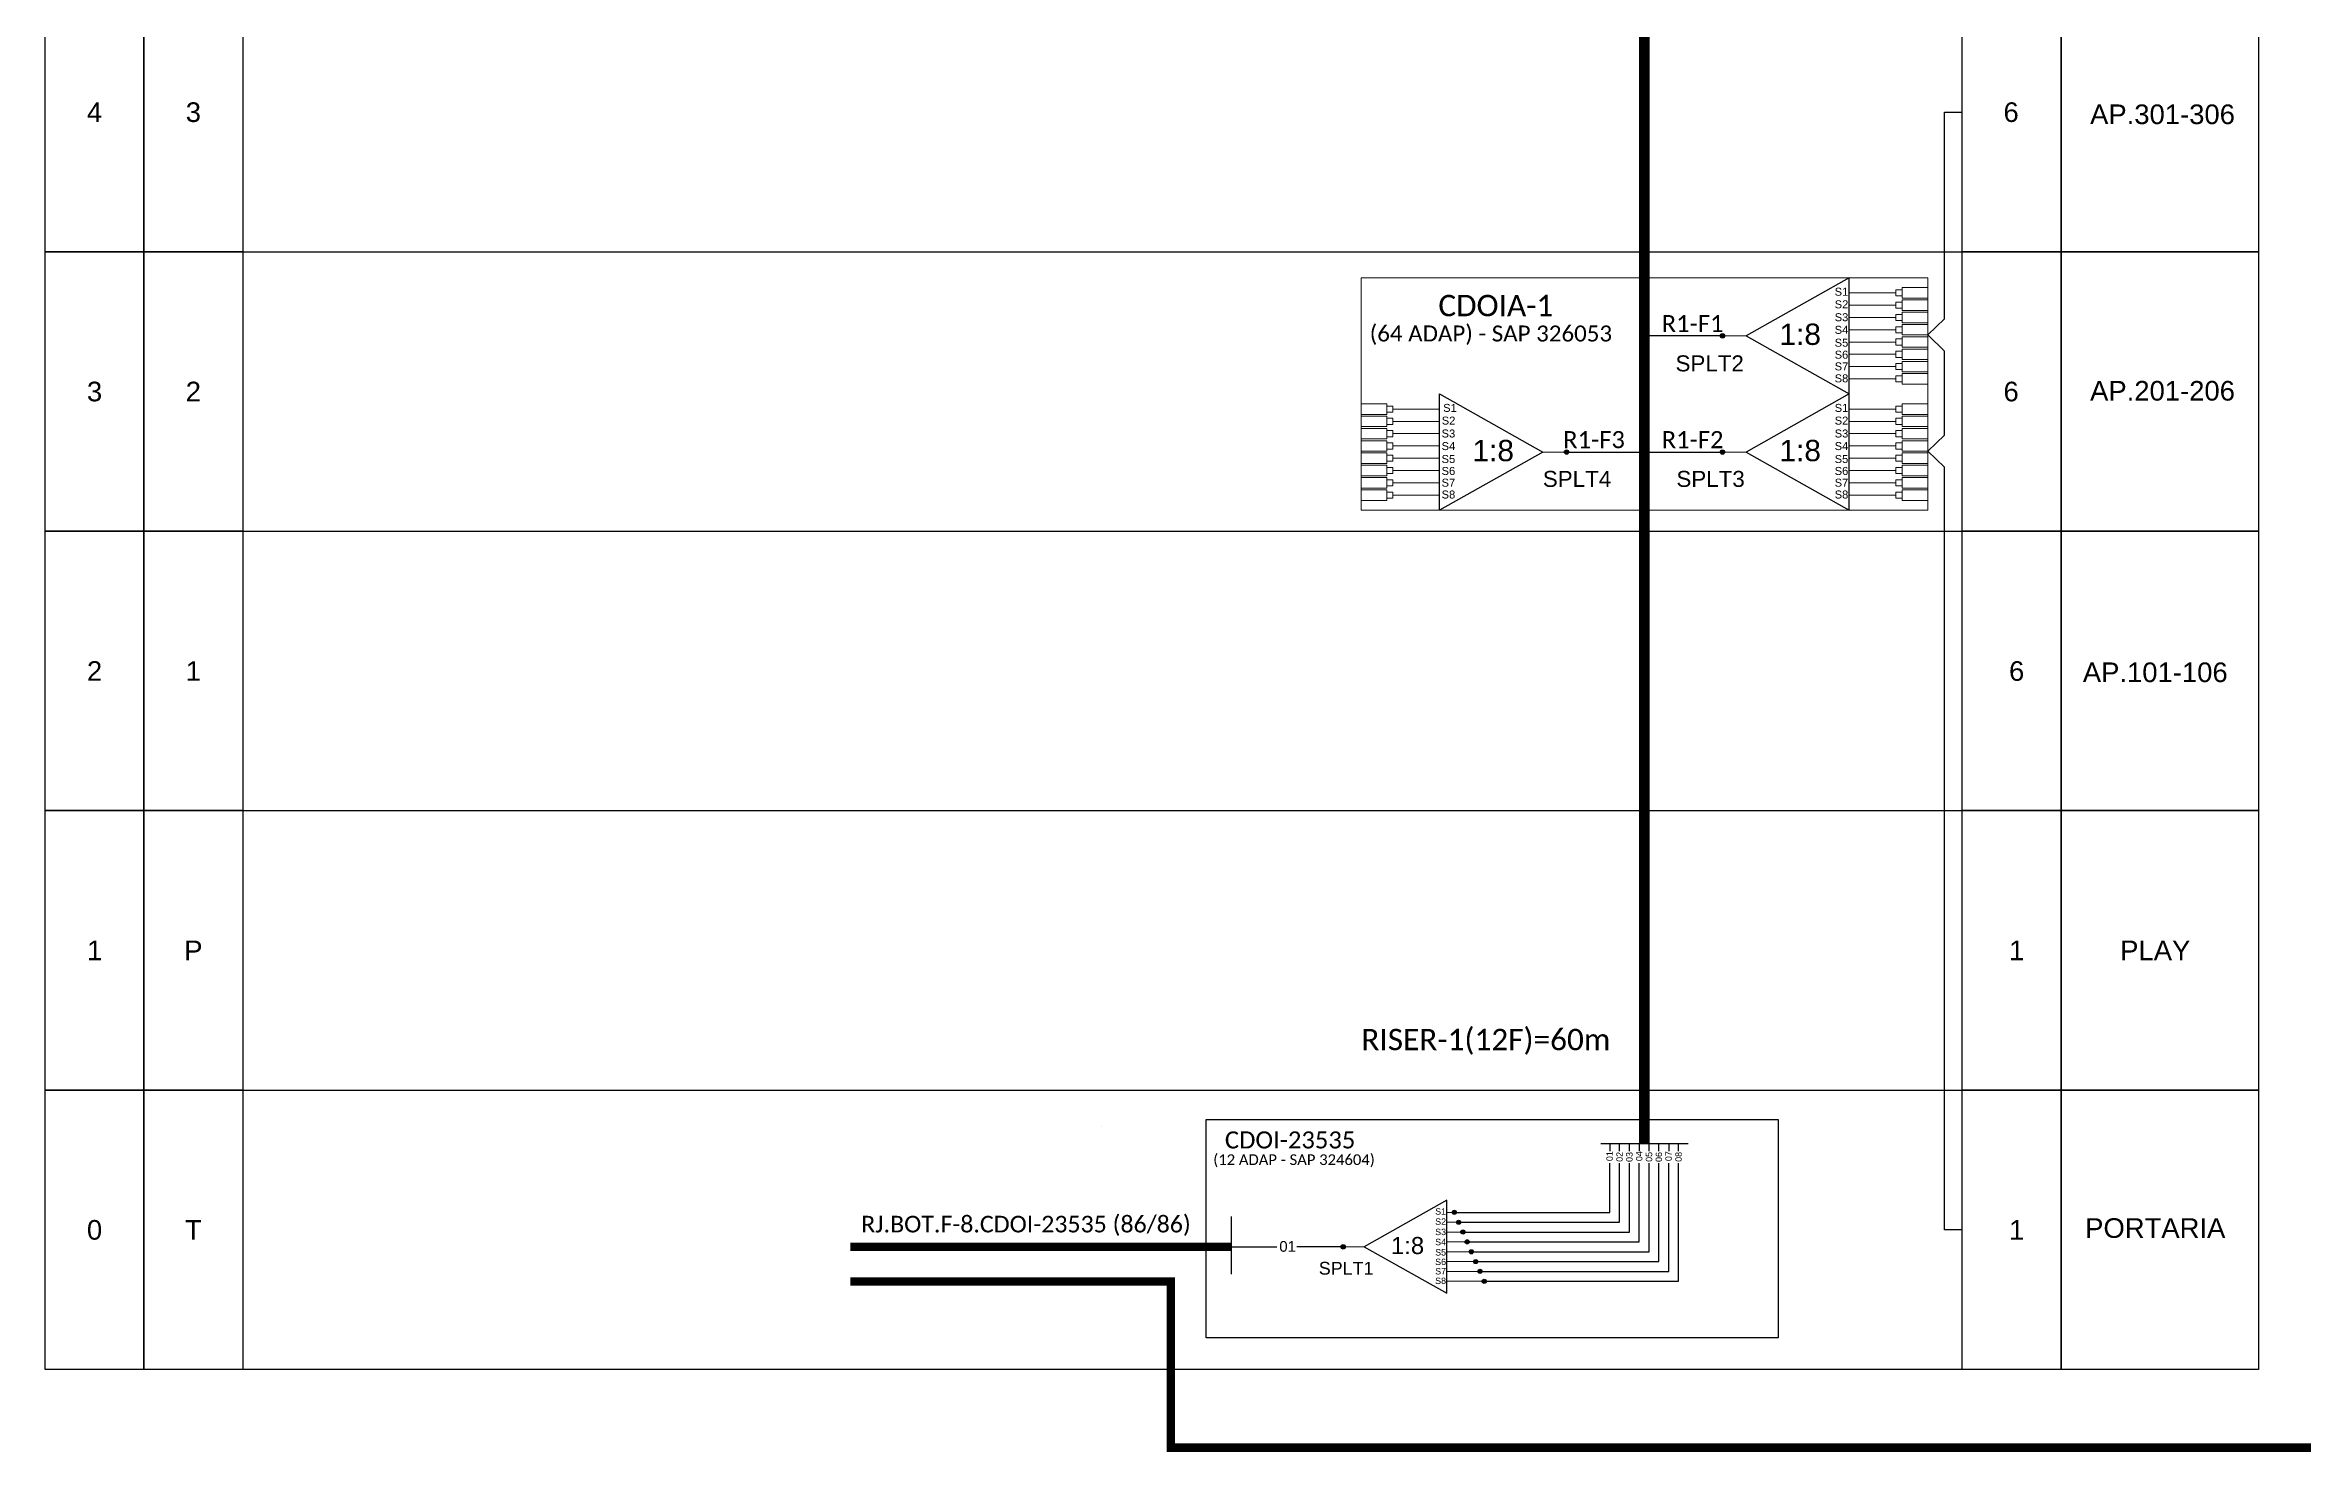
# Model space of a CAD drawing. Extents: x 4313 to 28038, y -9425 to 4777.
# Drawn here: x 20115.4 to 20327.1, y -7299.6 to -7167.7 of the extents above; entities that cross this region are included whole.
import ezdxf
from ezdxf.enums import TextEntityAlignment as Align

# ---------------------------------------------------------------- set-up
doc = ezdxf.new("R2010")
doc.units = ezdxf.units.DM
doc.header["$MEASUREMENT"] = 0
doc.header["$PDMODE"] = 33
doc.header["$PDSIZE"] = 1e-05
doc.layers.add('cerco área', color=2, linetype='Continuous')
doc.styles.add('ARIAL', font='arial.ttf')
doc.styles.add('MtXpl_Calibri', font='calibri.ttf')
doc.styles.add('WMF-Calibri0', font='calibri.ttf')
doc.linetypes.add('FENCELINE1', pattern='A,0.25,-0.1,[133,ltypeshp.shx,S=0.1,R=0,X=-0.1,Y=0],-0.1,1', length=1.45)

# ---------------------------------------------------------------- blocks, each defined once
blk = doc.blocks.new('LEG_64ADAP_ESQ')
blk.add_point((0, 0))
at = {"color": 1, "style": 'WMF-Calibri0', "flags": 4}
blk.add_attdef('CDO', (-4.08, -3.61), '', height=2, dxfattribs=at)
blk.add_attdef('MODELO', text='', height=1.5, dxfattribs=at).set_placement((-1.47, -5.97), align=Align.CENTER)
blk = doc.blocks.new('SPLITTER_')
blk.add_point((0, 0))
at = {"style": 'ARIAL', "flags": 4}
blk.add_attdef('SPLT', (0, -3.26), '', height=1.5, dxfattribs=at)
blk = doc.blocks.new('A$C415C251F')
at = {"color": 3}
blk.add_point((0, 0), dxfattribs=at)
blk = doc.blocks.new('LEG_CDOIA8_C-SPLT_ESQ')
at = {"color": 3, "extrusion": (0, 0, -1), "xscale": -1, "zscale": -1}
blk.add_blockref('A$C415C251F', (0, 0), dxfattribs=at)
at = {"color": 1, "style": 'WMF-Calibri0', "flags": 4}
blk.add_attdef('CDO', (21.44, -2.61), '', height=2, dxfattribs=at)
blk.add_attdef('MODELO', text='', height=1.5, dxfattribs=at).set_placement((22.54, -4.54), align=Align.CENTER)
at = {"style": 'ARIAL', "flags": 4}
blk.add_attdef('SPLITAGEM', text='', height=1.5, dxfattribs=at).set_placement((18.61, -12.59), align=Align.CENTER)
blk = doc.blocks.new('SPLT_1-8_DIV_DIR')
h = blk.add_hatch(color=3)
h.dxf.hatch_style = 1
edge = h.paths.add_edge_path()
edge.add_arc((12.77, 4.04), 0.242, 0, 360)
h = blk.add_hatch(color=3)
h.dxf.hatch_style = 1
edge = h.paths.add_edge_path()
edge.add_arc((13.27, 2.88), 0.242, 0, 360)
h = blk.add_hatch(color=3)
h.dxf.hatch_style = 1
edge = h.paths.add_edge_path()
edge.add_arc((13.77, 1.73), 0.242, 0, 360)
h = blk.add_hatch(color=3)
h.dxf.hatch_style = 1
edge = h.paths.add_edge_path()
edge.add_arc((14.27, 0.58), 0.242, 0, 360)
h = blk.add_hatch(color=3)
h.dxf.hatch_style = 1
edge = h.paths.add_edge_path()
edge.add_arc((14.77, -0.58), 0.242, 0, 360)
h = blk.add_hatch(color=3)
h.dxf.hatch_style = 1
edge = h.paths.add_edge_path()
edge.add_arc((15.27, -1.73), 0.242, 0, 360)
h = blk.add_hatch(color=3)
h.dxf.hatch_style = 1
edge = h.paths.add_edge_path()
edge.add_arc((15.77, -2.88), 0.242, 0, 360)
h = blk.add_hatch(color=3)
h.dxf.hatch_style = 1
edge = h.paths.add_edge_path()
edge.add_arc((16.27, -4.04), 0.242, 0, 360)
at = {"color": 1}
blk.add_lwpolyline([(11.89, 5.45), (2.22, 0), (11.89, -5.45), (11.89, 5.45)], dxfattribs=at)
at = {"color": 7, "lineweight": 0}
for points in [[(12.77, 4.04), (11.89, 4.04)], [(11.89, 2.88), (13.27, 2.88)], [(11.89, 1.73), (13.77, 1.73)], [(11.89, 0.58), (14.27, 0.58)], [(11.89, -0.58), (14.77, -0.58)], [(11.89, -1.73), (15.27, -1.73)], [(11.89, -2.88), (15.77, -2.88)], [(11.89, -4.04), (16.27, -4.04)]]:
    blk.add_lwpolyline(points, dxfattribs=at)
at = {"color": 1, "lineweight": 0}
blk.add_lwpolyline([(2.22, 0), (0, 0)], dxfattribs=at)
at = {"color": 3}
for centre in [(12.77, 4.04), (13.27, 2.88), (13.77, 1.73), (14.27, 0.58), (14.77, -0.58), (15.27, -1.73), (15.77, -2.88), (16.27, -4.04)]:
    blk.add_circle(centre, 0.242, dxfattribs=at)
at = {"color": 1, "style": 'ARIAL'}
for s, height, p in [('S1', 0.75, (10.52, 3.77)), ('S2', 0.75, (10.52, 2.58)), ('1:8', 2, (5.35, -0.85)), ('S3', 0.75, (10.52, 1.37)), ('S4', 0.75, (10.52, 0.19)), ('S5', 0.75, (10.52, -1.02)), ('S6', 0.75, (10.52, -2.14)), ('S7', 0.75, (10.52, -3.24)), ('S8', 0.75, (10.52, -4.36))]:
    blk.add_text(s, height=height, dxfattribs=at).set_placement(p)

msp = doc.modelspace()

# ---------------------------------------------------------------- hatches: boundary and pattern name
h = msp.add_hatch(color=3)
h.dxf.hatch_style = 1
edge = h.paths.add_edge_path()
edge.add_arc((20272.66, -7194.95), 0.205, 0, 360)
h = msp.add_hatch(color=3)
h.dxf.hatch_style = 1
edge = h.paths.add_edge_path()
edge.add_arc((20258.05, -7205.85), 0.205, 0, 360)
h = msp.add_hatch(color=3)
h.dxf.hatch_style = 1
edge = h.paths.add_edge_path()
edge.add_arc((20272.66, -7205.85), 0.205, 0, 360)
h = msp.add_hatch(color=3)
h.dxf.hatch_style = 1
edge = h.paths.add_edge_path()
edge.add_arc((20237.11, -7280.35), 0.205, 0, 360)

# ---------------------------------------------------------------- linework, layer by layer
at = {"color": 0}
for p, q in [((20133.97, -7265.66), (20295.13, -7265.66)), ((20295.13, -7265.66), (20304.39, -7265.66)), ((20295.13, -7291.85), (20295.13, -7265.66)), ((20304.39, -7265.66), (20322.9, -7265.66)), ((20304.39, -7291.85), (20304.39, -7265.66)), ((20304.39, -7265.66), (20304.39, -7291.85)), ((20322.9, -7265.66), (20322.9, -7291.85)), ((20295.13, -7291.85), (20133.97, -7291.85)), ((20304.39, -7291.85), (20295.13, -7291.85)), ((20322.9, -7291.85), (20304.39, -7291.85))]:
    msp.add_line(p, q, dxfattribs=at)
at = {"color": 5, "const_width": 1}
msp.add_lwpolyline([(20265.34, -7127.26), (20265.34, -7270.68)], dxfattribs=at)
at = {"color": 0}
for points in [[(20115.45, -7160.88), (20124.71, -7160.88), (20124.71, -7187.07), (20115.45, -7187.07)], [(20124.71, -7160.88), (20133.97, -7160.88), (20133.97, -7187.07), (20124.71, -7187.07)], [(20295.13, -7160.88), (20304.39, -7160.88), (20304.39, -7187.07), (20295.13, -7187.07)], [(20304.39, -7160.88), (20322.9, -7160.88), (20322.9, -7187.07), (20304.39, -7187.07)], [(20115.45, -7187.07), (20124.71, -7187.07), (20124.71, -7213.27), (20115.45, -7213.27)], [(20124.71, -7187.07), (20133.97, -7187.07), (20133.97, -7213.27), (20124.71, -7213.27)], [(20295.13, -7187.07), (20304.39, -7187.07), (20304.39, -7213.27), (20295.13, -7213.27)], [(20304.39, -7187.07), (20322.9, -7187.07), (20322.9, -7213.27), (20304.39, -7213.27)], [(20115.45, -7213.27), (20124.71, -7213.27), (20124.71, -7239.46), (20115.45, -7239.46)], [(20124.71, -7213.27), (20133.97, -7213.27), (20133.97, -7239.46), (20124.71, -7239.46)], [(20295.13, -7213.27), (20304.39, -7213.27), (20304.39, -7239.46), (20295.13, -7239.46)], [(20304.39, -7213.27), (20322.9, -7213.27), (20322.9, -7239.46), (20304.39, -7239.46)], [(20115.45, -7239.46), (20124.71, -7239.46), (20124.71, -7265.66), (20115.45, -7265.66)], [(20124.71, -7239.46), (20133.97, -7239.46), (20133.97, -7265.66), (20124.71, -7265.66)], [(20295.13, -7239.46), (20304.39, -7239.46), (20304.39, -7265.66), (20295.13, -7265.66)], [(20304.39, -7239.46), (20322.9, -7239.46), (20322.9, -7265.66), (20304.39, -7265.66)], [(20115.45, -7265.66), (20124.71, -7265.66), (20124.71, -7291.85), (20115.45, -7291.85)], [(20124.71, -7265.66), (20133.97, -7265.66), (20133.97, -7291.85), (20124.71, -7291.85)]]:
    msp.add_lwpolyline(points, close=True, dxfattribs=at)
at = {"color": 3}
for points in [[(20293.48, -7203.1), (20293.48, -7203.1), (20293.48, -7196.38), (20291.91, -7194.87), (20293.48, -7193.36), (20293.48, -7173.98), (20295.13, -7173.98)], [(20295.13, -7278.76), (20293.48, -7278.76), (20293.48, -7207.27), (20291.91, -7205.77), (20293.48, -7204.26), (20293.48, -7203.1)], [(20226.63, -7280.35), (20230.89, -7280.35), (20230.89, -7280.35)], [(20236.9, -7280.35), (20232.75, -7280.35)]]:
    msp.add_lwpolyline(points, dxfattribs=at)
for points in [[(20133.97, -7187.07), (20295.13, -7187.07)], [(20133.97, -7213.27), (20295.13, -7213.27)], [(20133.97, -7239.46), (20295.13, -7239.46)]]:
    msp.add_lwpolyline(points)
at = {"color": 1, "lineweight": 0}
msp.add_lwpolyline([(20238.78, -7189.5), (20291.91, -7189.5), (20291.91, -7211.3), (20238.78, -7211.3)], close=True, dxfattribs=at)
at = {"color": 1}
for points in [[(20284.54, -7189.5), (20274.87, -7194.95), (20284.54, -7200.4), (20284.54, -7189.5)], [(20246.15, -7200.4), (20255.82, -7205.85), (20246.15, -7211.3), (20246.15, -7200.4)], [(20284.54, -7200.4), (20274.87, -7205.85), (20284.54, -7211.3), (20284.54, -7200.4)], [(20226.63, -7282.9), (20226.63, -7277.51)]]:
    msp.add_lwpolyline(points, dxfattribs=at)
at = {"color": 3, "lineweight": 0}
for points in [[(20288.92, -7190.92), (20284.54, -7190.92)], [(20284.54, -7192.07), (20288.92, -7192.07)], [(20289.5, -7190.42), (20289.5, -7191.41)], [(20289.5, -7190.42), (20291.91, -7190.42)], [(20289.5, -7191.41), (20291.91, -7191.41)], [(20289.5, -7191.58), (20289.5, -7192.56)], [(20289.5, -7191.58), (20291.91, -7191.58)], [(20284.54, -7193.22), (20288.92, -7193.22)], [(20284.54, -7194.38), (20288.92, -7194.38)], [(20289.5, -7192.56), (20291.91, -7192.56)], [(20289.5, -7192.73), (20289.5, -7193.72)], [(20289.5, -7192.73), (20291.91, -7192.73)], [(20289.5, -7193.72), (20291.91, -7193.72)], [(20289.5, -7193.88), (20289.5, -7194.87)], [(20289.5, -7193.88), (20291.91, -7193.88)], [(20284.54, -7195.53), (20288.92, -7195.53)], [(20289.5, -7194.87), (20291.91, -7194.87)], [(20289.5, -7195.04), (20289.5, -7196.02)], [(20289.5, -7195.04), (20291.91, -7195.04)], [(20289.5, -7196.02), (20291.91, -7196.02)], [(20289.5, -7196.19), (20289.5, -7197.17)], [(20289.5, -7196.19), (20291.91, -7196.19)], [(20284.54, -7196.68), (20288.92, -7196.68)], [(20284.54, -7197.83), (20288.92, -7197.83)], [(20289.5, -7197.17), (20291.91, -7197.17)], [(20289.5, -7197.34), (20289.5, -7198.33)], [(20289.5, -7197.34), (20291.91, -7197.34)], [(20289.5, -7198.33), (20291.91, -7198.33)], [(20289.5, -7198.49), (20289.5, -7199.48)], [(20289.5, -7198.49), (20291.91, -7198.49)], [(20284.54, -7198.99), (20288.92, -7198.99)], [(20289.5, -7199.48), (20291.91, -7199.48)], [(20241.19, -7201.32), (20238.78, -7201.32)], [(20241.19, -7202.31), (20238.78, -7202.31)], [(20241.19, -7202.47), (20238.78, -7202.47)], [(20241.19, -7201.32), (20241.19, -7202.31)], [(20241.19, -7202.47), (20241.19, -7203.46)], [(20241.77, -7201.81), (20246.15, -7201.81)], [(20246.15, -7202.97), (20241.77, -7202.97)], [(20288.92, -7201.81), (20284.54, -7201.81)], [(20284.54, -7202.97), (20288.92, -7202.97)], [(20289.5, -7201.32), (20289.5, -7202.31)], [(20289.5, -7201.32), (20291.91, -7201.32)], [(20289.5, -7202.31), (20291.91, -7202.31)], [(20289.5, -7202.47), (20289.5, -7203.46)], [(20289.5, -7202.47), (20291.91, -7202.47)], [(20241.19, -7203.46), (20238.78, -7203.46)], [(20241.19, -7203.63), (20238.78, -7203.63)], [(20241.19, -7204.61), (20238.78, -7204.61)], [(20241.19, -7204.78), (20238.78, -7204.78)], [(20241.19, -7203.63), (20241.19, -7204.61)], [(20241.19, -7204.78), (20241.19, -7205.77)], [(20246.15, -7204.12), (20241.77, -7204.12)], [(20284.54, -7204.12), (20288.92, -7204.12)], [(20289.5, -7203.46), (20291.91, -7203.46)], [(20289.5, -7203.63), (20289.5, -7204.61)], [(20289.5, -7203.63), (20291.91, -7203.63)], [(20289.5, -7204.61), (20291.91, -7204.61)], [(20289.5, -7204.78), (20289.5, -7205.77)], [(20289.5, -7204.78), (20291.91, -7204.78)], [(20241.19, -7205.77), (20238.78, -7205.77)], [(20241.19, -7205.93), (20238.78, -7205.93)], [(20241.19, -7206.92), (20238.78, -7206.92)], [(20241.19, -7207.08), (20238.78, -7207.08)], [(20241.19, -7205.93), (20241.19, -7206.92)], [(20241.19, -7207.08), (20241.19, -7208.07)], [(20246.15, -7205.27), (20241.77, -7205.27)], [(20246.15, -7206.43), (20241.77, -7206.43)], [(20284.54, -7205.27), (20288.92, -7205.27)], [(20284.54, -7206.43), (20288.92, -7206.43)], [(20289.5, -7205.77), (20291.91, -7205.77)], [(20289.5, -7205.93), (20289.5, -7206.92)], [(20289.5, -7205.93), (20291.91, -7205.93)], [(20289.5, -7206.92), (20291.91, -7206.92)], [(20289.5, -7207.08), (20289.5, -7208.07)], [(20289.5, -7207.08), (20291.91, -7207.08)], [(20241.19, -7208.07), (20238.78, -7208.07)], [(20241.19, -7208.24), (20238.78, -7208.24)], [(20241.19, -7209.22), (20238.78, -7209.22)], [(20241.19, -7208.24), (20241.19, -7209.22)], [(20246.15, -7207.58), (20241.77, -7207.58)], [(20246.15, -7208.73), (20241.77, -7208.73)], [(20284.54, -7207.58), (20288.92, -7207.58)], [(20284.54, -7208.73), (20288.92, -7208.73)], [(20289.5, -7208.07), (20291.91, -7208.07)], [(20289.5, -7208.24), (20289.5, -7209.22)], [(20289.5, -7208.24), (20291.91, -7208.24)], [(20289.5, -7209.22), (20291.91, -7209.22)], [(20241.19, -7209.39), (20238.78, -7209.39)], [(20241.19, -7209.39), (20241.19, -7210.38)], [(20246.15, -7209.88), (20241.77, -7209.88)], [(20284.54, -7209.88), (20288.92, -7209.88)], [(20289.5, -7209.39), (20289.5, -7210.38)], [(20289.5, -7209.39), (20291.91, -7209.39)], [(20289.5, -7210.38), (20291.91, -7210.38)]]:
    msp.add_lwpolyline(points, dxfattribs=at)
for points in [[(20288.92, -7190.63), (20289.5, -7190.63), (20289.5, -7191.2), (20288.92, -7191.2)], [(20288.92, -7191.78), (20289.5, -7191.78), (20289.5, -7192.36), (20288.92, -7192.36)], [(20288.92, -7192.94), (20289.5, -7192.94), (20289.5, -7193.51), (20288.92, -7193.51)], [(20288.92, -7194.09), (20289.5, -7194.09), (20289.5, -7194.66), (20288.92, -7194.66)], [(20288.92, -7195.24), (20289.5, -7195.24), (20289.5, -7195.81), (20288.92, -7195.81)], [(20288.92, -7196.4), (20289.5, -7196.4), (20289.5, -7196.97), (20288.92, -7196.97)], [(20288.92, -7197.55), (20289.5, -7197.55), (20289.5, -7198.12), (20288.92, -7198.12)], [(20288.92, -7198.7), (20289.5, -7198.7), (20289.5, -7199.27), (20288.92, -7199.27)], [(20241.77, -7201.53), (20241.19, -7201.53), (20241.19, -7202.1), (20241.77, -7202.1)], [(20241.77, -7202.68), (20241.19, -7202.68), (20241.19, -7203.25), (20241.77, -7203.25)], [(20288.92, -7201.53), (20289.5, -7201.53), (20289.5, -7202.1), (20288.92, -7202.1)], [(20288.92, -7202.68), (20289.5, -7202.68), (20289.5, -7203.25), (20288.92, -7203.25)], [(20241.77, -7203.83), (20241.19, -7203.83), (20241.19, -7204.41), (20241.77, -7204.41)], [(20241.77, -7204.99), (20241.19, -7204.99), (20241.19, -7205.56), (20241.77, -7205.56)], [(20288.92, -7203.83), (20289.5, -7203.83), (20289.5, -7204.41), (20288.92, -7204.41)], [(20288.92, -7204.99), (20289.5, -7204.99), (20289.5, -7205.56), (20288.92, -7205.56)], [(20241.77, -7206.14), (20241.19, -7206.14), (20241.19, -7206.71), (20241.77, -7206.71)], [(20288.92, -7206.14), (20289.5, -7206.14), (20289.5, -7206.71), (20288.92, -7206.71)], [(20241.77, -7207.29), (20241.19, -7207.29), (20241.19, -7207.86), (20241.77, -7207.86)], [(20241.77, -7208.44), (20241.19, -7208.44), (20241.19, -7209.02), (20241.77, -7209.02)], [(20288.92, -7207.29), (20289.5, -7207.29), (20289.5, -7207.86), (20288.92, -7207.86)], [(20288.92, -7208.44), (20289.5, -7208.44), (20289.5, -7209.02), (20288.92, -7209.02)], [(20241.77, -7209.6), (20241.19, -7209.6), (20241.19, -7210.17), (20241.77, -7210.17)], [(20288.92, -7209.6), (20289.5, -7209.6), (20289.5, -7210.17), (20288.92, -7210.17)]]:
    msp.add_lwpolyline(points, close=True, dxfattribs=at)
at = {"color": 5}
for points in [[(20272.65, -7194.95), (20265.34, -7194.95)], [(20258.04, -7205.85), (20272.65, -7205.85)], [(20261.26, -7270.68), (20269.43, -7270.68)], [(20262.09, -7270.68), (20262.09, -7271.37)], [(20263.01, -7271.38), (20263.01, -7270.68)], [(20263.93, -7271.39), (20263.93, -7270.69)], [(20264.86, -7270.68), (20264.86, -7271.37)], [(20265.78, -7271.38), (20265.78, -7270.68)], [(20266.7, -7271.39), (20266.7, -7270.69)], [(20267.63, -7270.68), (20267.63, -7271.37)], [(20268.55, -7271.38), (20268.55, -7270.68)], [(20247.52, -7277.12), (20262.09, -7277.12), (20262.09, -7272.5)], [(20247.92, -7278.04), (20263.01, -7278.04), (20263.01, -7272.5)], [(20248.32, -7278.97), (20263.94, -7278.97), (20263.94, -7272.5)], [(20248.72, -7279.89), (20264.86, -7279.89), (20264.86, -7272.5)], [(20249.12, -7280.81), (20265.78, -7280.81), (20265.78, -7272.5)], [(20249.52, -7281.73), (20266.7, -7281.73), (20266.7, -7272.5)], [(20249.92, -7282.65), (20267.63, -7282.65), (20267.63, -7272.5)], [(20250.32, -7283.58), (20268.55, -7283.58), (20268.55, -7272.5)]]:
    msp.add_lwpolyline(points, dxfattribs=at)
at = {"color": 1, "lineweight": 0}
for points in [[(20274.87, -7194.95), (20272.65, -7194.95)], [(20255.82, -7205.85), (20258.04, -7205.85)], [(20274.87, -7205.85), (20272.65, -7205.85)]]:
    msp.add_lwpolyline(points, dxfattribs=at)
at = {"color": 1}
msp.add_lwpolyline([(20224.26, -7268.4), (20277.89, -7268.4), (20277.89, -7288.87), (20224.26, -7288.87)], close=True, dxfattribs=at)
at = {"color": 1, "const_width": 0.8}
for points in [[(20226.63, -7280.35), (20190.93, -7280.35), (20190.93, -7280.35), (20190.93, -7280.35)], [(20190.93, -7283.6), (20220.96, -7283.6), (20220.96, -7299.17), (20406.73, -7299.17), (20406.69, -7280.35)]]:
    msp.add_lwpolyline(points, dxfattribs=at)
at = {"color": 3}
for centre in [(20272.66, -7194.95), (20258.05, -7205.85), (20272.66, -7205.85), (20237.11, -7280.35)]:
    msp.add_circle(centre, 0.205, dxfattribs=at)
for p in [(20274.87, -7194.95), (20255.82, -7205.85)]:
    msp.add_point(p)
at = {"layer": 'cerco área', "color": 3, "lineweight": 0}
msp.add_lwpolyline([(20241.19, -7210.39), (20238.78, -7210.39)], dxfattribs=at)

# ---------------------------------------------------------------- block references
ref = msp.add_blockref('LEG_64ADAP_ESQ', (20252.42, -7189.5))
ref.add_attrib('CDO', 'CDOIA-1', (20246.03, -7193.11), dxfattribs={"color": 1, "height": 2, "style": 'WMF-Calibri0'})
ref.add_attrib('MODELO', '(64 ADAP) - SAP 326053', dxfattribs={"color": 1, "height": 1.5, "style": 'WMF-Calibri0'}).set_placement((20250.95, -7195.48), align=Align.CENTER)
ref = msp.add_blockref('SPLITTER_', (20274.87, -7205.85), dxfattribs=dict(xscale=-1))
ref.add_attrib('SPLT', 'SPLT3', (20268.34, -7209.11), dxfattribs={"height": 1.5, "style": 'ARIAL'})
at = {"color": 3}
ref = msp.add_blockref('LEG_CDOIA8_C-SPLT_ESQ', (20214.46, -7269.05), dxfattribs=dict(at, xscale=0.8000000000001819, yscale=0.8000000000001819, zscale=0.8000000000001819))
ref.add_attrib('CDO', 'CDOI-23535', (20226.02, -7271.13), dxfattribs={"color": 1, "height": 1.6, "style": 'WMF-Calibri0'})
ref.add_attrib('MODELO', '(12 ADAP - SAP 324604)', dxfattribs={"color": 1, "height": 1, "style": 'WMF-Calibri0'}).set_placement((20232.5, -7272.68), align=Align.CENTER)
at = {"xscale": 0.8000000000001819, "yscale": 0.8000000000001819, "zscale": 0.8000000000001819}
msp.add_blockref('SPLT_1-8_DIV_DIR', (20237.31, -7280.35), dxfattribs=at)
ref = msp.add_blockref('SPLITTER_', (20234.82, -7280.35), dxfattribs=dict(xscale=0.8000000000001819, yscale=0.8000000000001819, zscale=0.8000000000001819))
ref.add_attrib('SPLT', 'SPLT1', (20234.82, -7282.96), dxfattribs={"height": 1.2, "style": 'ARIAL'})

# ---------------------------------------------------------------- texts
at = {"color": 0, "style": 'ARIAL'}
for s, p in [('4', (20120.08, -7173.98)), ('3', (20129.34, -7173.98)), ('6', (20299.71, -7173.98)), ('AP.301-306', (20313.9, -7174.18)), ('3', (20120.08, -7200.17)), ('2', (20129.34, -7200.17)), ('6', (20299.71, -7200.17)), ('AP.201-206', (20313.9, -7200.1)), ('2', (20120.08, -7226.37)), ('1', (20129.34, -7226.37)), ('6', (20300.23, -7226.37)), ('AP.101-106', (20313.22, -7226.49)), ('1', (20120.08, -7252.56)), ('P', (20129.34, -7252.56)), ('1', (20300.23, -7252.56)), ('PLAY', (20313.22, -7252.56)), ('0', (20120.08, -7278.76)), ('T', (20129.34, -7278.76)), ('1', (20300.23, -7278.76)), ('PORTARIA', (20313.22, -7278.59))]:
    msp.add_text(s, height=1.84, dxfattribs=at).set_placement(p, align=Align.MIDDLE_CENTER)
at = {"color": 1, "style": 'ARIAL'}
for s, height, p in [('S1', 0.75, (20283.17, -7191.19)), ('S2', 0.75, (20283.17, -7192.37)), ('1:8', 2, (20278, -7195.8)), ('S3', 0.75, (20283.17, -7193.58)), ('S4', 0.75, (20283.17, -7194.76)), ('S5', 0.75, (20283.17, -7195.97)), ('S6', 0.75, (20283.17, -7197.09)), ('S7', 0.75, (20283.17, -7198.19)), ('S8', 0.75, (20283.17, -7199.31)), ('S2', 0.75, (20246.34, -7203.27)), ('S1', 0.75, (20246.48, -7202.08)), ('S1', 0.75, (20283.17, -7202.08)), ('S2', 0.75, (20283.17, -7203.27)), ('S3', 0.75, (20246.33, -7204.48)), ('S4', 0.75, (20246.33, -7205.66)), ('1:8', 2, (20249.23, -7206.7)), ('1:8', 2, (20278, -7206.7)), ('S3', 0.75, (20283.17, -7204.48)), ('S4', 0.75, (20283.17, -7205.66)), ('S5', 0.75, (20246.33, -7206.87)), ('S6', 0.75, (20246.33, -7207.99)), ('S5', 0.75, (20283.17, -7206.87)), ('S6', 0.75, (20283.17, -7207.99)), ('S7', 0.75, (20246.33, -7209.09)), ('S7', 0.75, (20283.17, -7209.09)), ('S8', 0.75, (20246.33, -7210.2)), ('S8', 0.75, (20283.17, -7210.2))]:
    msp.add_text(s, height=height, dxfattribs=at).set_placement(p)
at = {"color": 5, "style": 'WMF-Calibri0'}
for s, height, p in [('R1-F1', 1.6, (20266.96, -7194.6)), ('R1-F3', 1.6, (20257.72, -7205.48)), ('R1-F2', 1.6, (20266.96, -7205.48)), ('RISER-1(12F)=60m', 2, (20238.81, -7261.92))]:
    msp.add_text(s, height=height, dxfattribs=at).set_placement(p)
at = {"style": 'ARIAL'}
msp.add_text('SPLT2', height=1.5, dxfattribs=at).set_placement((20271.46, -7198.28), align=Align.CENTER)
msp.add_text('SPLT4', height=1.5, dxfattribs=at).set_placement((20255.82, -7209.11))
for s, p in [('01', (20262.08, -7271.85)), ('02', (20263.01, -7271.92)), ('03', (20263.93, -7271.93)), ('04', (20264.85, -7271.85)), ('05', (20265.77, -7271.92)), ('06', (20266.69, -7271.93)), ('07', (20267.61, -7271.85)), ('08', (20268.54, -7271.92))]:
    msp.add_text(s, height=0.6, rotation=90, dxfattribs=at).set_placement(p, align=Align.MIDDLE_CENTER)
at = {"color": 1, "linetype": 'FENCELINE1', "style": 'MtXpl_Calibri'}
msp.add_text('RJ.BOT.F-8.CDOI-23535 (86/86)', height=1.556, dxfattribs=at).set_placement((20191.94, -7279))
at = {"style": 'ARIAL'}
msp.add_text('01', height=1, dxfattribs=at).set_placement((20231.9, -7280.31), align=Align.MIDDLE_CENTER)

doc.saveas('drawing.dxf')
